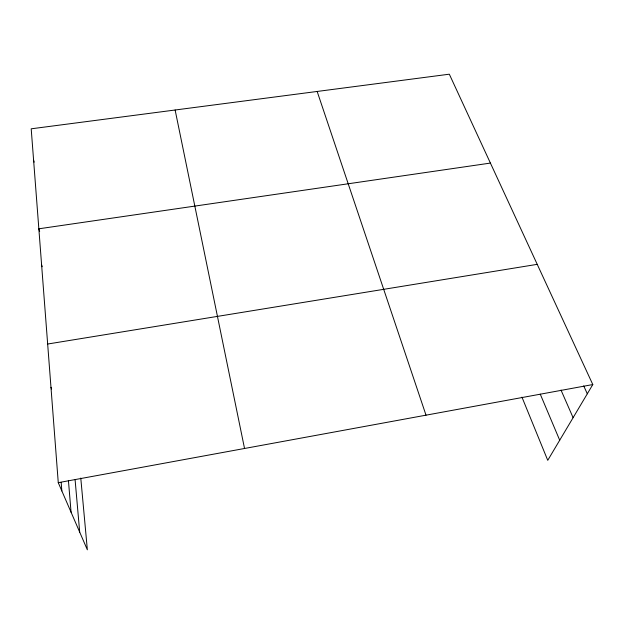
<?xml version="1.0" encoding="UTF-8"?>
<svg xmlns="http://www.w3.org/2000/svg" width="624" height="624" viewBox="0 0 624 624"><rect width="100%" height="100%" fill="white"/><g stroke="black" fill="none" stroke-linecap="round" stroke-linejoin="round"><path stroke-width="0.94" d="M80.777 478.07L87.352 549.806L58.266 482.672L31.2 128.809L449.319 74.194L592.8 384.556L547.747 460.333L521.945 397.129M58.266 482.672L592.8 384.556M47.658 344.027L537.225 264.342M490.409 163.082L38.844 228.797L39.663 231.465M583.713 385.905L587.309 393.799M560.999 390.055L573.105 417.682M540.259 394.157L559.705 440.224M50.973 387.309L51.605 389.009M317.156 91.455L426.013 415.171M41.613 264.982L42.167 266.721M33.61 160.306L34.141 162.154M175.126 110.003L244.538 448.484M75.106 479.864L79.7 532.139M68.422 480.488L71.066 512.21M61.175 482.36L61.846 490.948"/></g></svg>
